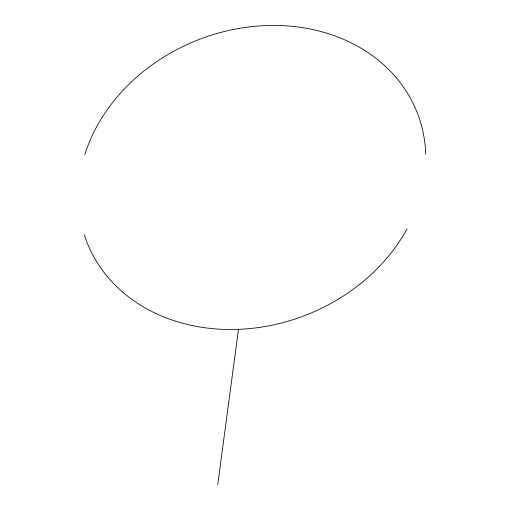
<?xml version="1.0" encoding="UTF-8"?>
<svg xmlns="http://www.w3.org/2000/svg" width="510" height="510" viewBox="0 0 510 510"><rect width="100%" height="100%" fill="white"/><g stroke="black" fill="none" stroke-linecap="round" stroke-linejoin="round"><path stroke-width="0.76" d="M217.751 484.5L238.463 329.352M84.864 154.473A177.378 147.798 -21.3 0 1 273.379 25.424A177.378 147.798 -21.3 0 1 425.754 154.269M407.095 228.882A177.378 147.798 -21.3 0 1 234.16 329.473A177.378 147.798 -21.3 0 1 84.246 234.67"/></g></svg>
